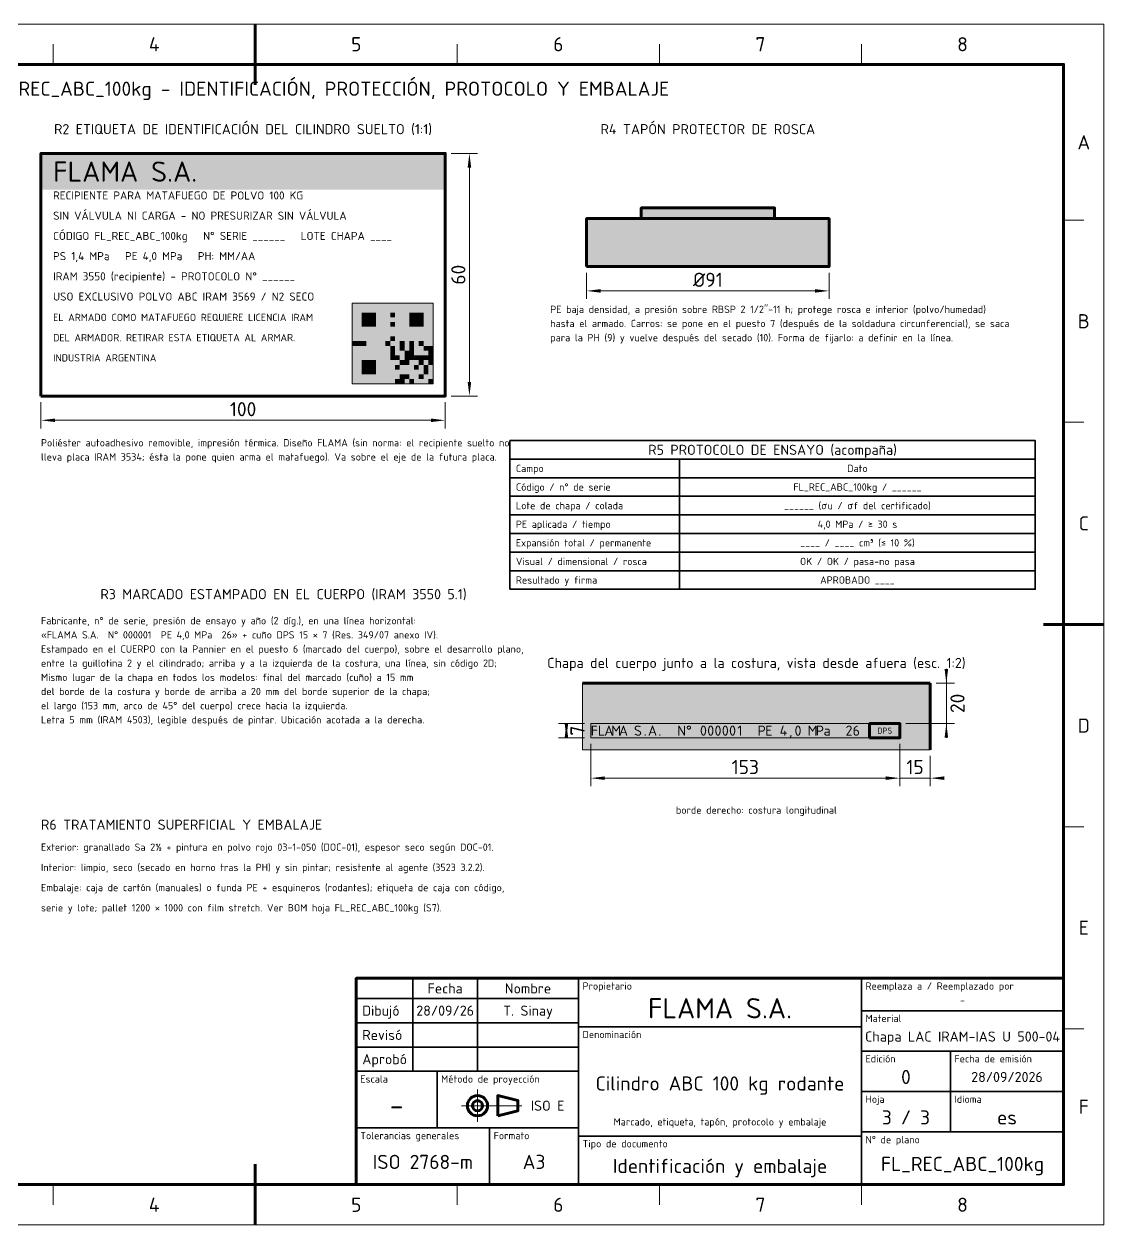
# Model space of a CAD drawing. Header units: millimetres. Extents: x 0 to 1554, y 0 to 420.
# Drawn here: x 1286.8 to 1554, y 0 to 297 of the extents above; entities that cross this region are included whole.
import ezdxf
from ezdxf.enums import TextEntityAlignment as Align

# ---------------------------------------------------------------- set-up
doc = ezdxf.new("R2010")
doc.units = ezdxf.units.MM
doc.linetypes.add('IRAM-F-TRAZO-PUNTO', pattern=[20, 15, -2, 1, -2])
for name, color, linetype, lineweight in [('01-VISIBLE', 7, 'CONTINUOUS', 70), ('03-EJE', 1, 'IRAM-F-TRAZO-PUNTO', 18), ('04-COTA', 3, 'CONTINUOUS', 18), ('06-TEXTO', 7, 'CONTINUOUS', 25), ('07-RECUADRO', 7, 'CONTINUOUS', 70), ('08-FINA', 5, 'CONTINUOUS', 18), ('10-ROTULO', 7, 'CONTINUOUS', 35), ('11-TEXTO-ROTULO', 7, 'CONTINUOUS', 25), ('13-GRAFICA', 30, 'CONTINUOUS', 18)]:
    doc.layers.add(name, color=color, linetype=linetype, lineweight=lineweight)
doc.styles.add('ISO3098', font='isocpeur.ttf')
doc.dimstyles.new('FLAMA-IRAM', dxfattribs={"dimtxt": 3.5, "dimasz": 3.5, "dimexe": 2, "dimexo": 1.5, "dimgap": 1, "dimtad": 1, "dimdec": 1, "dimtxsty": 'ISO3098', "dimblk": 'IRAM_FLECHA', "dimblk1": 'IRAM_FLECHA', "dimblk2": 'IRAM_FLECHA', "dimcen": 2.5, "dimclrd": 256, "dimclre": 256, "dimclrt": 256, "dimazin": 3, "dimtfac": 1, "dimtmove": 0, "dimatfit": 3, "dimlwd": 18, "dimlwe": 18})

# ---------------------------------------------------------------- blocks, each defined once
blk = doc.blocks.new('IRAM_FLECHA')
blk.add_solid([(0, 0), (-1, 0.125), (-1, -0.125)])

msp = doc.modelspace()

# ---------------------------------------------------------------- hatches: boundary and pattern name
at = {"layer": '13-GRAFICA', "true_color": 0xc81e2d}
h = msp.add_hatch(color=7, dxfattribs=at)
h.dxf.hatch_style = 1
h.paths.add_polyline_path([(1391, 256), (1391, 265), (1291, 265), (1291, 256)])
at = {"layer": '13-GRAFICA', "true_color": 0xffd200}
h = msp.add_hatch(color=7, dxfattribs=at)
h.dxf.hatch_style = 1
h.paths.add_polyline_path([(1472.5, 248.868), (1472.5, 251.505), (1439.5, 251.505), (1439.5, 248.868)])
h = msp.add_hatch(color=7, dxfattribs=at)
h.dxf.hatch_style = 1
h.paths.add_polyline_path([(1486, 237), (1486, 248.868), (1426, 248.868), (1426, 237)])
at = {"layer": '13-GRAFICA', "true_color": 0xffffff}
h = msp.add_hatch(color=7, dxfattribs=at)
h.dxf.hatch_style = 1
h.paths.add_polyline_path([(1388, 208), (1388, 228), (1368, 228), (1368, 208)])
at = {"layer": '13-GRAFICA', "true_color": 0x191919}
h = msp.add_hatch(color=7, dxfattribs=at)
h.dxf.hatch_style = 1
h.paths.add_polyline_path([(1368, 228), (1369.176, 228), (1369.176, 226.824), (1369.176, 220.941), (1369.176, 219.765), (1368, 219.765)])
h = msp.add_hatch(color=7, dxfattribs=at)
h.dxf.hatch_style = 1
h.paths.add_polyline_path([(1375.059, 228), (1375.059, 226.824), (1369.176, 226.824), (1369.176, 228)])
h = msp.add_hatch(color=7, dxfattribs=at)
h.dxf.hatch_style = 1
h.paths.add_polyline_path([(1376.235, 228), (1376.235, 219.765), (1375.059, 219.765), (1375.059, 220.941), (1375.059, 226.824), (1375.059, 228)])
h = msp.add_hatch(color=7, dxfattribs=at)
h.dxf.hatch_style = 1
h.paths.add_polyline_path([(1379.765, 228), (1380.941, 228), (1380.941, 226.824), (1380.941, 220.941), (1380.941, 219.765), (1379.765, 219.765)])
h = msp.add_hatch(color=7, dxfattribs=at)
h.dxf.hatch_style = 1
h.paths.add_polyline_path([(1386.824, 228), (1386.824, 226.824), (1380.941, 226.824), (1380.941, 228)])
h = msp.add_hatch(color=7, dxfattribs=at)
h.dxf.hatch_style = 1
h.paths.add_polyline_path([(1388, 228), (1388, 219.765), (1386.824, 219.765), (1386.824, 220.941), (1386.824, 226.824), (1386.824, 228)])
h = msp.add_hatch(color=7, dxfattribs=at)
h.dxf.hatch_style = 1
h.paths.add_polyline_path([(1373.882, 222.118), (1370.353, 222.118), (1370.353, 225.647), (1373.882, 225.647)])
h = msp.add_hatch(color=7, dxfattribs=at)
h.dxf.hatch_style = 1
h.paths.add_polyline_path([(1378.588, 224.471), (1378.588, 225.647), (1377.412, 225.647), (1377.412, 224.471)])
h = msp.add_hatch(color=7, dxfattribs=at)
h.dxf.hatch_style = 1
h.paths.add_polyline_path([(1378.588, 222.118), (1378.588, 223.294), (1377.412, 223.294), (1377.412, 222.118)])
h = msp.add_hatch(color=7, dxfattribs=at)
h.dxf.hatch_style = 1
h.paths.add_polyline_path([(1385.647, 222.118), (1382.118, 222.118), (1382.118, 225.647), (1385.647, 225.647)])
h = msp.add_hatch(color=7, dxfattribs=at)
h.dxf.hatch_style = 1
h.paths.add_polyline_path([(1369.176, 219.765), (1369.176, 220.941), (1375.059, 220.941), (1375.059, 219.765)])
h = msp.add_hatch(color=7, dxfattribs=at)
h.dxf.hatch_style = 1
h.paths.add_polyline_path([(1380.941, 219.765), (1380.941, 220.941), (1386.824, 220.941), (1386.824, 219.765)])
h = msp.add_hatch(color=7, dxfattribs=at)
h.dxf.hatch_style = 1
h.paths.add_polyline_path([(1369.176, 217.412), (1369.176, 218.588), (1368, 218.588), (1368, 217.412)])
h = msp.add_hatch(color=7, dxfattribs=at)
h.dxf.hatch_style = 1
h.paths.add_polyline_path([(1370.353, 217.412), (1370.353, 218.588), (1369.176, 218.588), (1369.176, 217.412)])
h = msp.add_hatch(color=7, dxfattribs=at)
h.dxf.hatch_style = 1
h.paths.add_polyline_path([(1371.529, 217.412), (1371.529, 218.588), (1370.353, 218.588), (1370.353, 217.412)])
h = msp.add_hatch(color=7, dxfattribs=at)
h.dxf.hatch_style = 1
h.paths.add_polyline_path([(1377.412, 217.412), (1377.412, 218.588), (1376.235, 218.588), (1376.235, 217.412)])
h = msp.add_hatch(color=7, dxfattribs=at)
h.dxf.hatch_style = 1
h.paths.add_polyline_path([(1378.588, 218.588), (1378.588, 219.765), (1377.412, 219.765), (1377.412, 218.588)])
h = msp.add_hatch(color=7, dxfattribs=at)
h.dxf.hatch_style = 1
h.paths.add_polyline_path([(1378.588, 216.235), (1378.588, 217.412), (1377.412, 217.412), (1377.412, 216.235)])
h = msp.add_hatch(color=7, dxfattribs=at)
h.dxf.hatch_style = 1
h.paths.add_polyline_path([(1380.941, 217.412), (1380.941, 218.588), (1379.765, 218.588), (1379.765, 217.412)])
h = msp.add_hatch(color=7, dxfattribs=at)
h.dxf.hatch_style = 1
h.paths.add_polyline_path([(1380.941, 216.235), (1380.941, 217.412), (1379.765, 217.412), (1379.765, 216.235)])
h = msp.add_hatch(color=7, dxfattribs=at)
h.dxf.hatch_style = 1
h.paths.add_polyline_path([(1383.294, 217.412), (1383.294, 218.588), (1382.118, 218.588), (1382.118, 217.412)])
h = msp.add_hatch(color=7, dxfattribs=at)
h.dxf.hatch_style = 1
h.paths.add_polyline_path([(1383.294, 216.235), (1383.294, 217.412), (1382.118, 217.412), (1382.118, 216.235)])
h = msp.add_hatch(color=7, dxfattribs=at)
h.dxf.hatch_style = 1
h.paths.add_polyline_path([(1385.647, 217.412), (1385.647, 218.588), (1384.471, 218.588), (1384.471, 217.412)])
h = msp.add_hatch(color=7, dxfattribs=at)
h.dxf.hatch_style = 1
h.paths.add_polyline_path([(1386.824, 216.235), (1386.824, 217.412), (1385.647, 217.412), (1385.647, 216.235)])
h = msp.add_hatch(color=7, dxfattribs=at)
h.dxf.hatch_style = 1
h.paths.add_polyline_path([(1388, 216.235), (1388, 217.412), (1386.824, 217.412), (1386.824, 216.235)])
h = msp.add_hatch(color=7, dxfattribs=at)
h.dxf.hatch_style = 1
h.paths.add_polyline_path([(1368, 216.235), (1369.176, 216.235), (1369.176, 215.059), (1369.176, 209.176), (1369.176, 208), (1368, 208)])
h = msp.add_hatch(color=7, dxfattribs=at)
h.dxf.hatch_style = 1
h.paths.add_polyline_path([(1375.059, 216.235), (1375.059, 215.059), (1369.176, 215.059), (1369.176, 216.235)])
h = msp.add_hatch(color=7, dxfattribs=at)
h.dxf.hatch_style = 1
h.paths.add_polyline_path([(1373.882, 210.353), (1370.353, 210.353), (1370.353, 213.882), (1373.882, 213.882)])
h = msp.add_hatch(color=7, dxfattribs=at)
h.dxf.hatch_style = 1
h.paths.add_polyline_path([(1376.235, 216.235), (1376.235, 208), (1375.059, 208), (1375.059, 209.176), (1375.059, 215.059), (1375.059, 216.235)])
h = msp.add_hatch(color=7, dxfattribs=at)
h.dxf.hatch_style = 1
h.paths.add_polyline_path([(1378.588, 215.059), (1378.588, 216.235), (1377.412, 216.235), (1377.412, 215.059)])
h = msp.add_hatch(color=7, dxfattribs=at)
h.dxf.hatch_style = 1
h.paths.add_polyline_path([(1378.588, 213.882), (1378.588, 215.059), (1377.412, 215.059), (1377.412, 213.882)])
h = msp.add_hatch(color=7, dxfattribs=at)
h.dxf.hatch_style = 1
h.paths.add_polyline_path([(1379.765, 213.882), (1379.765, 215.059), (1378.588, 215.059), (1378.588, 213.882)])
h = msp.add_hatch(color=7, dxfattribs=at)
h.dxf.hatch_style = 1
h.paths.add_polyline_path([(1380.941, 212.706), (1380.941, 213.882), (1379.765, 213.882), (1379.765, 212.706)])
h = msp.add_hatch(color=7, dxfattribs=at)
h.dxf.hatch_style = 1
h.paths.add_polyline_path([(1382.118, 215.059), (1382.118, 216.235), (1380.941, 216.235), (1380.941, 215.059)])
h = msp.add_hatch(color=7, dxfattribs=at)
h.dxf.hatch_style = 1
h.paths.add_polyline_path([(1382.118, 213.882), (1382.118, 215.059), (1380.941, 215.059), (1380.941, 213.882)])
h = msp.add_hatch(color=7, dxfattribs=at)
h.dxf.hatch_style = 1
h.paths.add_polyline_path([(1382.118, 212.706), (1382.118, 213.882), (1380.941, 213.882), (1380.941, 212.706)])
h = msp.add_hatch(color=7, dxfattribs=at)
h.dxf.hatch_style = 1
h.paths.add_polyline_path([(1383.294, 215.059), (1383.294, 216.235), (1382.118, 216.235), (1382.118, 215.059)])
h = msp.add_hatch(color=7, dxfattribs=at)
h.dxf.hatch_style = 1
h.paths.add_polyline_path([(1383.294, 213.882), (1383.294, 215.059), (1382.118, 215.059), (1382.118, 213.882)])
h = msp.add_hatch(color=7, dxfattribs=at)
h.dxf.hatch_style = 1
h.paths.add_polyline_path([(1384.471, 213.882), (1384.471, 215.059), (1383.294, 215.059), (1383.294, 213.882)])
h = msp.add_hatch(color=7, dxfattribs=at)
h.dxf.hatch_style = 1
h.paths.add_polyline_path([(1385.647, 213.882), (1385.647, 215.059), (1384.471, 215.059), (1384.471, 213.882)])
h = msp.add_hatch(color=7, dxfattribs=at)
h.dxf.hatch_style = 1
h.paths.add_polyline_path([(1385.647, 212.706), (1385.647, 213.882), (1384.471, 213.882), (1384.471, 212.706)])
h = msp.add_hatch(color=7, dxfattribs=at)
h.dxf.hatch_style = 1
h.paths.add_polyline_path([(1386.824, 213.882), (1386.824, 215.059), (1385.647, 215.059), (1385.647, 213.882)])
h = msp.add_hatch(color=7, dxfattribs=at)
h.dxf.hatch_style = 1
h.paths.add_polyline_path([(1388, 215.059), (1388, 216.235), (1386.824, 216.235), (1386.824, 215.059)])
h = msp.add_hatch(color=7, dxfattribs=at)
h.dxf.hatch_style = 1
h.paths.add_polyline_path([(1388, 213.882), (1388, 215.059), (1386.824, 215.059), (1386.824, 213.882)])
h = msp.add_hatch(color=7, dxfattribs=at)
h.dxf.hatch_style = 1
h.paths.add_polyline_path([(1388, 212.706), (1388, 213.882), (1386.824, 213.882), (1386.824, 212.706)])
h = msp.add_hatch(color=7, dxfattribs=at)
h.dxf.hatch_style = 1
h.paths.add_polyline_path([(1379.765, 211.529), (1379.765, 212.706), (1378.588, 212.706), (1378.588, 211.529)])
h = msp.add_hatch(color=7, dxfattribs=at)
h.dxf.hatch_style = 1
h.paths.add_polyline_path([(1384.471, 211.529), (1384.471, 212.706), (1383.294, 212.706), (1383.294, 211.529)])
h = msp.add_hatch(color=7, dxfattribs=at)
h.dxf.hatch_style = 1
h.paths.add_polyline_path([(1386.824, 211.529), (1386.824, 212.706), (1385.647, 212.706), (1385.647, 211.529)])
h = msp.add_hatch(color=7, dxfattribs=at)
h.dxf.hatch_style = 1
h.paths.add_polyline_path([(1386.824, 210.353), (1386.824, 211.529), (1385.647, 211.529), (1385.647, 210.353)])
h = msp.add_hatch(color=7, dxfattribs=at)
h.dxf.hatch_style = 1
h.paths.add_polyline_path([(1369.176, 208), (1369.176, 209.176), (1375.059, 209.176), (1375.059, 208)])
h = msp.add_hatch(color=7, dxfattribs=at)
h.dxf.hatch_style = 1
h.paths.add_polyline_path([(1379.765, 208), (1379.765, 209.176), (1378.588, 209.176), (1378.588, 208)])
h = msp.add_hatch(color=7, dxfattribs=at)
h.dxf.hatch_style = 1
h.paths.add_polyline_path([(1380.941, 209.176), (1380.941, 210.353), (1379.765, 210.353), (1379.765, 209.176)])
h = msp.add_hatch(color=7, dxfattribs=at)
h.dxf.hatch_style = 1
h.paths.add_polyline_path([(1380.941, 208), (1380.941, 209.176), (1379.765, 209.176), (1379.765, 208)])
h = msp.add_hatch(color=7, dxfattribs=at)
h.dxf.hatch_style = 1
h.paths.add_polyline_path([(1382.118, 209.176), (1382.118, 210.353), (1380.941, 210.353), (1380.941, 209.176)])
h = msp.add_hatch(color=7, dxfattribs=at)
h.dxf.hatch_style = 1
h.paths.add_polyline_path([(1383.294, 208), (1383.294, 209.176), (1382.118, 209.176), (1382.118, 208)])
h = msp.add_hatch(color=7, dxfattribs=at)
h.dxf.hatch_style = 1
h.paths.add_polyline_path([(1385.647, 209.176), (1385.647, 210.353), (1384.471, 210.353), (1384.471, 209.176)])
h = msp.add_hatch(color=7, dxfattribs=at)
h.dxf.hatch_style = 1
h.paths.add_polyline_path([(1388, 208), (1388, 209.176), (1386.824, 209.176), (1386.824, 208)])
at = {"layer": '13-GRAFICA', "true_color": 0xb21820}
h = msp.add_hatch(color=7, dxfattribs=at)
h.dxf.hatch_style = 1
h.paths.add_polyline_path([(1511, 117.5), (1511, 134), (1425, 134), (1425, 117.5)])

# ---------------------------------------------------------------- linework, layer by layer
at = {"layer": '01-VISIBLE'}
for p in [(1425, 134), (1511, 117.5)]:
    msp.add_line(p, (1511, 134), dxfattribs=at)
for points in [[(1291, 205), (1391, 205), (1391, 265), (1291, 265)], [(1439.5, 248.868), (1472.5, 248.868), (1472.5, 251.505), (1439.5, 251.505)], [(1426, 237), (1486, 237), (1486, 248.868), (1426, 248.868)], [(1496, 120.5), (1503.5, 120.5), (1503.5, 124), (1496, 124)], [(1404, 27), (1409, 28.25), (1409, 30.75), (1404, 32)]]:
    msp.add_lwpolyline(points, close=True, dxfattribs=at)
for radius in [2.5, 1.25]:
    msp.add_circle((1399, 29.5), radius, dxfattribs=at)
at = {"layer": '03-EJE'}
for p, q in [((1399, 25.5), (1399, 33.5)), ((1395, 29.5), (1410.5, 29.5))]:
    msp.add_line(p, q, dxfattribs=at)
at = {"layer": '07-RECUADRO'}
for p, q in [((1344, 297), (1344, 282)), ((1554, 148.5), (1539, 148.5)), ((1344, 0), (1344, 15))]:
    msp.add_line(p, q, dxfattribs=at)
for points in [[(1159, 10), (1544, 10), (1544, 287), (1159, 287)], [(1369, 10), (1544, 10), (1544, 61), (1369, 61)]]:
    msp.add_lwpolyline(points, close=True, dxfattribs=at)
at = {"layer": '08-FINA'}
for p, q in [((1294, 287), (1294, 292)), ((1394, 287), (1394, 292)), ((1444, 287), (1444, 292)), ((1494, 287), (1494, 292)), ((1544, 248.5), (1549, 248.5)), ((1544, 198.5), (1549, 198.5)), ((1425, 117.5), (1425, 134)), ((1425, 117.5), (1511, 117.5)), ((1544, 98.5), (1549, 98.5)), ((1544, 48.5), (1549, 48.5)), ((1294, 10), (1294, 5)), ((1394, 10), (1394, 5)), ((1444, 10), (1444, 5)), ((1494, 10), (1494, 5))]:
    msp.add_line(p, q, dxfattribs=at)
for points in [[(1134, 0), (1554, 0), (1554, 297), (1134, 297)], [(1368, 208), (1388, 208), (1388, 228), (1368, 228)], [(1427, 120.5), (1503.5, 120.5), (1503.5, 124), (1427, 124)]]:
    msp.add_lwpolyline(points, close=True, dxfattribs=at)
at = {"layer": '10-ROTULO'}
for points in [[(1407, 189.4), (1537, 189.4), (1537, 194), (1407, 194)], [(1407, 184.8), (1449, 184.8), (1449, 189.4), (1407, 189.4)], [(1449, 184.8), (1537, 184.8), (1537, 189.4), (1449, 189.4)], [(1407, 180.2), (1449, 180.2), (1449, 184.8), (1407, 184.8)], [(1449, 180.2), (1537, 180.2), (1537, 184.8), (1449, 184.8)], [(1407, 175.6), (1449, 175.6), (1449, 180.2), (1407, 180.2)], [(1449, 175.6), (1537, 175.6), (1537, 180.2), (1449, 180.2)], [(1407, 171), (1449, 171), (1449, 175.6), (1407, 175.6)], [(1449, 171), (1537, 171), (1537, 175.6), (1449, 175.6)], [(1407, 166.4), (1449, 166.4), (1449, 171), (1407, 171)], [(1449, 166.4), (1537, 166.4), (1537, 171), (1449, 171)], [(1407, 161.8), (1449, 161.8), (1449, 166.4), (1407, 166.4)], [(1449, 161.8), (1537, 161.8), (1537, 166.4), (1449, 166.4)], [(1407, 157.2), (1449, 157.2), (1449, 161.8), (1407, 161.8)], [(1449, 157.2), (1537, 157.2), (1537, 161.8), (1449, 161.8)], [(1369, 56), (1383, 56), (1383, 61), (1369, 61)], [(1383, 56), (1399, 56), (1399, 61), (1383, 61)], [(1399, 56), (1424, 56), (1424, 61), (1399, 61)], [(1424, 49), (1494, 49), (1494, 61), (1424, 61)], [(1494, 53), (1544, 53), (1544, 61), (1494, 61)], [(1369, 50), (1383, 50), (1383, 56), (1369, 56)], [(1383, 50), (1399, 50), (1399, 56), (1383, 56)], [(1399, 50), (1424, 50), (1424, 56), (1399, 56)], [(1494, 43), (1544, 43), (1544, 53), (1494, 53)], [(1369, 44), (1383, 44), (1383, 50), (1369, 50)], [(1383, 44), (1399, 44), (1399, 50), (1383, 50)], [(1399, 44), (1424, 44), (1424, 50), (1399, 50)], [(1424, 22), (1494, 22), (1494, 49), (1424, 49)], [(1369, 38), (1383, 38), (1383, 44), (1369, 44)], [(1383, 38), (1399, 38), (1399, 44), (1383, 44)], [(1399, 38), (1424, 38), (1424, 44), (1399, 44)], [(1494, 33), (1516, 33), (1516, 43), (1494, 43)], [(1516, 33), (1544, 33), (1544, 43), (1516, 43)], [(1369, 24), (1389, 24), (1389, 38), (1369, 38)], [(1389, 24), (1424, 24), (1424, 38), (1389, 38)], [(1494, 23), (1516, 23), (1516, 33), (1494, 33)], [(1516, 23), (1544, 23), (1544, 33), (1516, 33)], [(1369, 10), (1402, 10), (1402, 24), (1369, 24)], [(1402, 10), (1424, 10), (1424, 24), (1402, 24)], [(1424, 10), (1494, 10), (1494, 22), (1424, 22)], [(1494, 10), (1544, 10), (1544, 23), (1494, 23)]]:
    msp.add_lwpolyline(points, close=True, dxfattribs=at)

# ---------------------------------------------------------------- texts
at = {"layer": '06-TEXTO', "style": 'ISO3098'}
for s, height, p in [('4', 3.5, (1319, 292)), ('5', 3.5, (1369, 292)), ('6', 3.5, (1419, 292)), ('7', 3.5, (1469, 292)), ('8', 3.5, (1519, 292)), ('CILINDRO FL_REC_ABC_100kg - IDENTIFICACIÓN, PROTECCIÓN, PROTOCOLO Y EMBALAJE', 3.5, (1351.5, 281)), ('R2 ETIQUETA DE IDENTIFICACIÓN DEL CILINDRO SUELTO (1:1)', 2.5, (1341, 271)), ('R4 TAPÓN PROTECTOR DE ROSCA', 2.5, (1456, 271)), ('A', 3.5, (1549, 267.75)), ('B', 3.5, (1549, 223.5)), ('R5 PROTOCOLO DE ENSAYO (acompaña)', 2.5, (1472, 191.7)), ('Dato', 1.8, (1493, 187.1)), ('FL_REC_ABC_100kg / ______', 1.8, (1493, 182.5)), ('______ (σu / σf del certificado)', 1.8, (1493, 177.9)), ('C', 3.5, (1549, 173.5)), ('4,0 MPa / ≥ 30 s', 1.8, (1493, 173.3)), ('____ / ____ cm³ (≤ 10 %)', 1.8, (1493, 168.7)), ('OK / OK / pasa-no pasa', 1.8, (1493, 164.1)), ('APROBADO ____', 1.8, (1493, 159.5)), ('R3 MARCADO ESTAMPADO EN EL CUERPO (IRAM 3550 5.1)', 2.5, (1351, 156)), ('D', 3.5, (1549, 123.5)), ('E', 3.5, (1549, 73.5)), ('F', 3.5, (1549, 29.25)), ('4', 3.5, (1319, 5)), ('5', 3.5, (1369, 5)), ('6', 3.5, (1419, 5)), ('7', 3.5, (1469, 5)), ('8', 3.5, (1519, 5))]:
    msp.add_text(s, height=height, dxfattribs=at).set_placement(p, align=Align.MIDDLE_CENTER)
for s, height, p in [('PE baja densidad, a presión sobre RBSP 2 1/2"-11 h; protege rosca e interior (polvo/humedad)', 1.8, (1417, 225)), ('hasta el armado. Carros: se pone en el puesto 7 (después de la soldadura circunferencial), se saca', 1.8, (1417, 221.5)), ('para la PH (9) y vuelve después del secado (10). Forma de fijarlo: a definir en la línea.', 1.8, (1417, 218)), ('Poliéster autoadhesivo removible, impresión térmica. Diseño FLAMA (sin norma: el recipiente suelto no', 1.8, (1291, 192)), ('lleva placa IRAM 3534; ésta la pone quien arma el matafuego). Va sobre el eje de la futura placa.', 1.8, (1291, 188.5)), ('Fabricante, n° de serie, presión de ensayo y año (2 díg.), en una línea horizontal:', 1.8, (1291, 148)), ('«FLAMA S.A.  N° 000001  PE 4,0 MPa  26» + cuño DPS 15 × 7 (Res. 349/07 anexo IV).', 1.8, (1291, 144.5)), ('Estampado en el CUERPO con la Pannier en el puesto 6 (marcado del cuerpo), sobre el desarrollo plano,', 1.8, (1291, 141)), ('entre la guillotina 2 y el cilindrado; arriba y a la izquierda de la costura, una línea, sin código 2D;', 1.8, (1291, 137.5)), ('Mismo lugar de la chapa en todos los modelos: final del marcado (cuño) a 15 mm', 1.8, (1291, 134)), ('del borde de la costura y borde de arriba a 20 mm del borde superior de la chapa;', 1.8, (1291, 130.5)), ('el largo (153 mm, arco de 45° del cuerpo) crece hacia la izquierda.', 1.8, (1291, 127)), ('Letra 5 mm (IRAM 4503), legible después de pintar. Ubicación acotada a la derecha.', 1.8, (1291, 123.5)), ('R6 TRATAMIENTO SUPERFICIAL Y EMBALAJE', 2.5, (1291, 97)), ('Exterior: granallado Sa 2½ + pintura en polvo rojo 03-1-050 (DOC-01), espesor seco según DOC-01.', 1.8, (1291, 92)), ('Interior: limpio, seco (secado en horno tras la PH) y sin pintar; resistente al agente (3523 3.2.2).', 1.8, (1291, 87)), ('Embalaje: caja de cartón (manuales) o funda PE + esquineros (rodantes); etiqueta de caja con código,', 1.8, (1291, 82)), ('serie y lote; pallet 1200 × 1000 con film stretch. Ver BOM hoja FL_REC_ABC_100kg (S7).', 1.8, (1291, 77))]:
    msp.add_text(s, height=height, dxfattribs=at).set_placement(p, align=Align.BOTTOM_LEFT)
for s, p in [('Campo', (1408.5, 187.1)), ('Código / n° de serie', (1408.5, 182.5)), ('Lote de chapa / colada', (1408.5, 177.9)), ('PE aplicada / tiempo', (1408.5, 173.3)), ('Expansión total / permanente', (1408.5, 168.7)), ('Visual / dimensional / rosca', (1408.5, 164.1)), ('Resultado y firma', (1408.5, 159.5))]:
    msp.add_text(s, height=1.8, dxfattribs=at).set_placement(p, align=Align.MIDDLE_LEFT)
msp.add_text('Chapa del cuerpo junto a la costura, vista desde afuera (esc. 1:2)', height=2.5, dxfattribs=at).set_placement((1468, 137), align=Align.BOTTOM_CENTER)
msp.add_text('borde derecho: costura longitudinal', height=1.8, dxfattribs=at).set_placement((1468, 103.5), align=Align.TOP_CENTER)
at = {"layer": '11-TEXTO-ROTULO', "style": 'ISO3098'}
for s, height, p in [('Fecha', 2.5, (1391, 58.5)), ('Nombre', 2.5, (1411.5, 58.5)), ('28/09/26', 2.5, (1391, 53)), ('T. Sinay', 2.5, (1411.5, 53)), ('FLAMA S.A.', 5, (1459, 53.6)), ('-', 1.8, (1519, 55.6)), ('Chapa LAC IRAM-IAS U 500-04', 2.5, (1519, 46.6)), ('Cilindro ABC 100 kg rodante', 3.5, (1459, 35)), ('0', 3.5, (1505, 36.6)), ('28/09/2026', 2.5, (1530, 36.6)), ('-', 5, (1379, 29.6)), ('3 / 3', 3.5, (1505, 26.6)), ('es', 3.5, (1530, 26.6)), ('Marcado, etiqueta, tapón, protocolo y embalaje', 1.8, (1459, 25.5)), ('ISO 2768-m', 3.5, (1385.5, 15.6)), ('A3', 3.5, (1413, 15.6)), ('Identificación y embalaje', 3.5, (1459, 14.6)), ('FL_REC_ABC_100kg', 3.5, (1519, 15.1))]:
    msp.add_text(s, height=height, dxfattribs=at).set_placement(p, align=Align.MIDDLE_CENTER)
for s, p in [('Propietario', (1425, 60)), ('Reemplaza a / Reemplazado por', (1495, 60)), ('Material', (1495, 52)), ('Denominación', (1425, 48)), ('Edición', (1495, 42)), ('Fecha de emisión', (1517, 42)), ('Escala', (1370, 37)), ('Método de proyección', (1390, 37)), ('Hoja', (1495, 32)), ('Idioma', (1517, 32)), ('Tolerancias generales', (1370, 23)), ('Formato', (1403, 23)), ('Tipo de documento', (1425, 21)), ('N° de plano', (1495, 22))]:
    msp.add_text(s, height=1.8, dxfattribs=at).set_placement(p, align=Align.TOP_LEFT)
for s, p in [('Dibujó', (1370.5, 53)), ('Revisó', (1370.5, 47)), ('Aprobó', (1370.5, 41))]:
    msp.add_text(s, height=2.5, dxfattribs=at).set_placement(p, align=Align.MIDDLE_LEFT)
msp.add_text('ISO E', height=2.5, dxfattribs=at).set_placement((1420.5, 29.5), align=Align.MIDDLE_RIGHT)
at = {"layer": '13-GRAFICA', "true_color": 0xffffff, "style": 'ISO3098'}
msp.add_text('FLAMA S.A.', height=5, dxfattribs=at).set_placement((1294, 263), align=Align.TOP_LEFT)
at = {"layer": '13-GRAFICA', "style": 'ISO3098'}
for s, height, p in [('RECIPIENTE PARA MATAFUEGO DE POLVO 100 KG', 2, (1294, 253)), ('CÓDIGO FL_REC_ABC_100kg   N° SERIE ______   LOTE CHAPA ____', 2, (1294, 243)), ('PS 1,4 MPa   PE 4,0 MPa   PH: MM/AA', 2, (1294, 238)), ('IRAM 3550 (recipiente) - PROTOCOLO N° ______', 2, (1294, 233)), ('USO EXCLUSIVO POLVO ABC IRAM 3569 / N2 SECO', 2, (1294, 228)), ('DEL ARMADOR. RETIRAR ESTA ETIQUETA AL ARMAR.', 1.8, (1294, 218)), ('INDUSTRIA ARGENTINA', 1.8, (1294, 213))]:
    msp.add_text(s, height=height, dxfattribs=at).set_placement(p, align=Align.BOTTOM_LEFT)
at = {"layer": '13-GRAFICA', "true_color": 0xc81e2d, "style": 'ISO3098'}
for s, height, p in [('SIN VÁLVULA NI CARGA - NO PRESURIZAR SIN VÁLVULA', 2, (1294, 248)), ('EL ARMADO COMO MATAFUEGO REQUIERE LICENCIA IRAM', 1.8, (1294, 223))]:
    msp.add_text(s, height=height, dxfattribs=at).set_placement(p, align=Align.BOTTOM_LEFT)
at = {"layer": '13-GRAFICA', "true_color": 0x5a0a0f, "style": 'ISO3098'}
for s, height, p in [('F', 2.5, (1427.9, 122.25)), ('L', 2.5, (1429.7, 122.25)), ('A', 2.5, (1431.5, 122.25)), ('M', 2.5, (1433.3, 122.25)), ('A', 2.5, (1435.1, 122.25)), ('S', 2.5, (1438.7, 122.25)), ('A', 2.5, (1442.3, 122.25)), ('N', 2.5, (1449.5, 122.25)), ('°', 2.5, (1451.3, 122.25)), ('0', 2.5, (1454.9, 122.25)), ('0', 2.5, (1456.7, 122.25)), ('0', 2.5, (1458.5, 122.25)), ('0', 2.5, (1460.3, 122.25)), ('0', 2.5, (1462.1, 122.25)), ('1', 2.5, (1463.9, 122.25)), ('P', 2.5, (1469.3, 122.25)), ('E', 2.5, (1471.1, 122.25)), ('4', 2.5, (1474.7, 122.25)), ('0', 2.5, (1478.3, 122.25)), ('M', 2.5, (1481.9, 122.25)), ('P', 2.5, (1483.7, 122.25)), ('a', 2.5, (1485.5, 122.25)), ('2', 2.5, (1490.9, 122.25)), ('6', 2.5, (1492.7, 122.25)), ('DPS', 1.5, (1499.75, 122.25)), ('.', 2.5, (1440.5, 122.25)), ('.', 2.5, (1444.1, 122.25)), (',', 2.5, (1476.5, 122.25))]:
    msp.add_text(s, height=height, dxfattribs=at).set_placement(p, align=Align.MIDDLE_CENTER)

# ---------------------------------------------------------------- dimensions: what is measured, and where the dimension line sits
at = {"layer": '04-COTA'}
for base, p1, p2, override in [((1397, 205), (1391, 205), (1391, 265), {"dimlfac": 1}), ((1515, 134), (1511, 134), (1503.5, 124), {"dimlfac": 2}), ((1421, 124), (1427, 124), (1427, 120.5), {"dimlfac": 2})]:
    msp.add_linear_dim(base=base, p1=p1, p2=p2, angle=90, dimstyle='FLAMA-IRAM', override=override, dxfattribs=at).render()
for base, p1, p2, override in [((1426, 231), (1426, 237), (1486, 237), {"dimlfac": 1.516667, "dimpost": '%%c<>'}), ((1291, 199), (1291, 205), (1391, 205), {"dimlfac": 1}), ((1427, 110.5), (1427, 120.5), (1503.5, 120.5), {"dimlfac": 2}), ((1503.5, 110.5), (1503.5, 120.5), (1511, 117.5), {"dimlfac": 2})]:
    msp.add_linear_dim(base=base, p1=p1, p2=p2, dimstyle='FLAMA-IRAM', override=override, dxfattribs=at).render()

doc.saveas('drawing.dxf')
